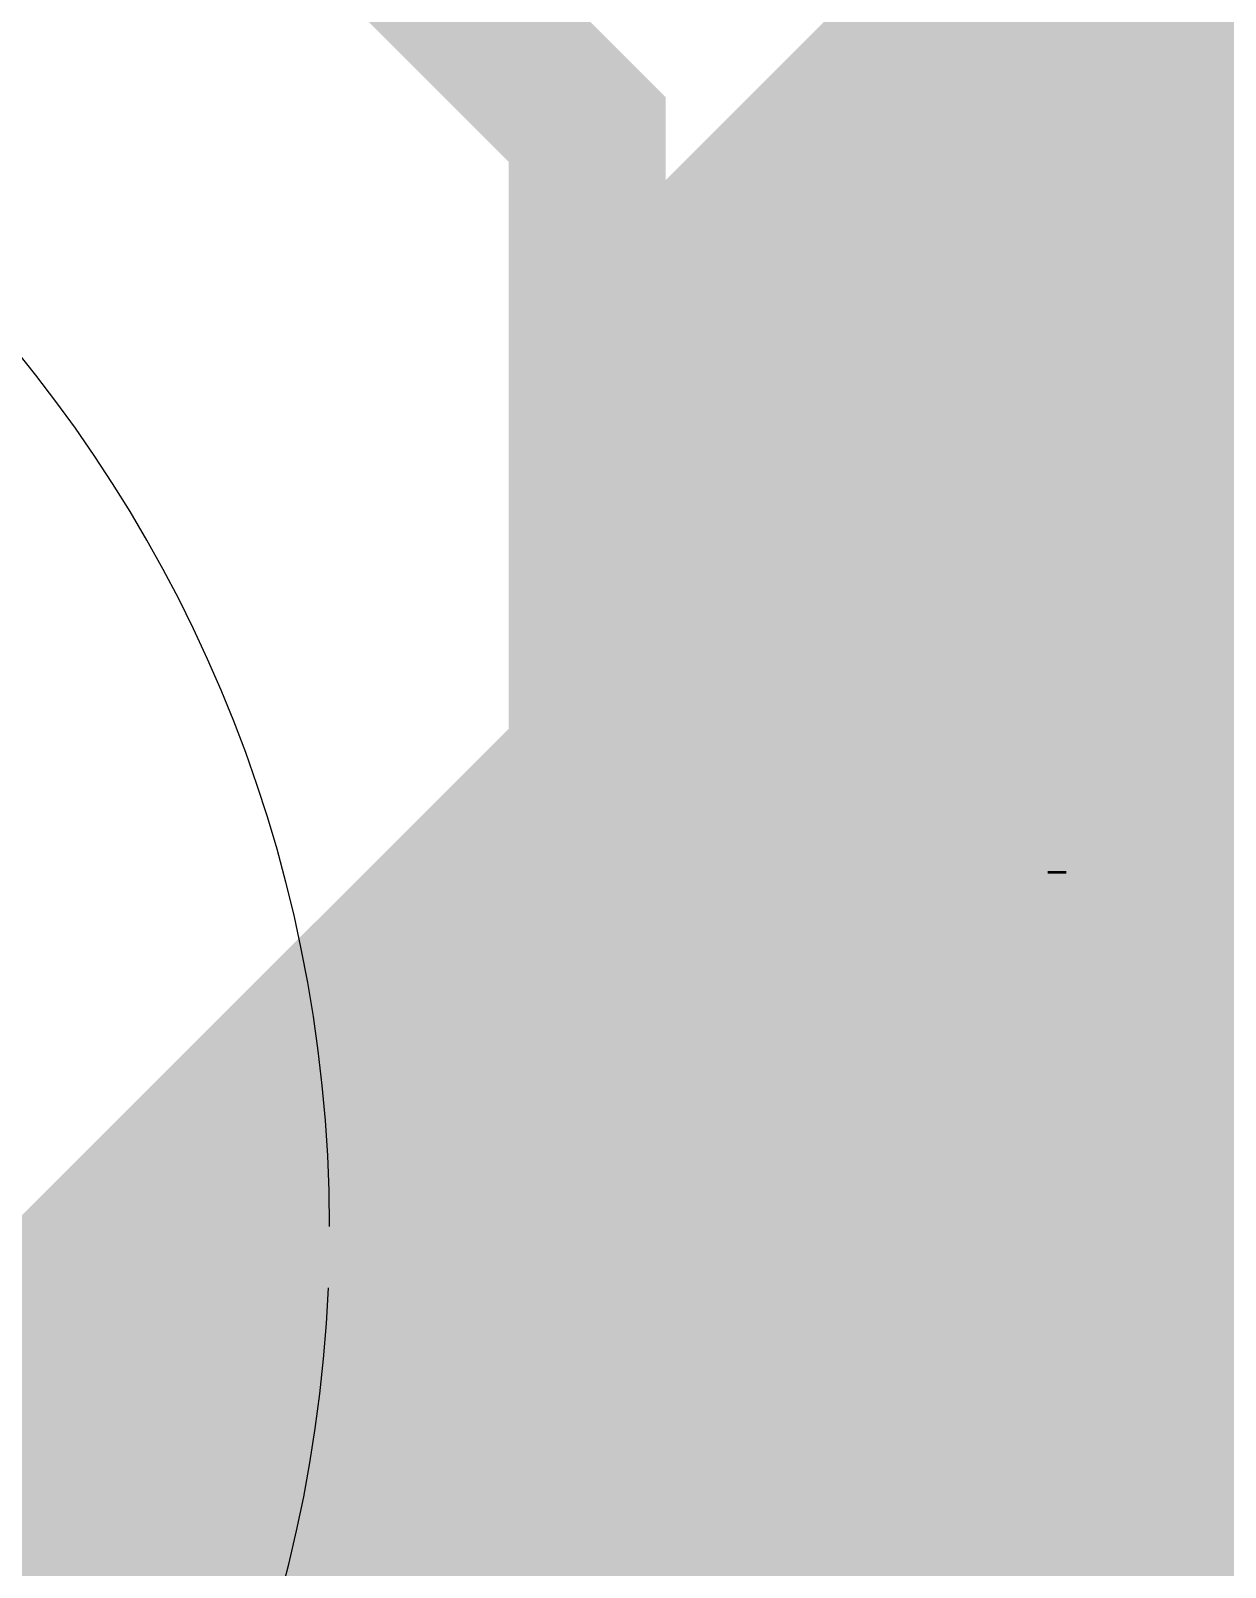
# Model space of a CAD drawing. Header units: millimetres. Extents: x 0 to 136, y 0 to 68.
# Drawn here: x 45.454 to 47.389, y 36.405 to 38.895 of the extents above; entities that cross this region are included whole.
import ezdxf

# ---------------------------------------------------------------- set-up
doc = ezdxf.new("R2010")
doc.units = ezdxf.units.MM
for name, color, linetype, true_color in [('Inner1', 7, 'Continuous', 0x999966), ('Inner2', 7, 'Continuous', 0x008000), ('TopLayer', 7, 'Continuous', 0xff0000), ('TopSilkLayer', 7, 'Continuous', 0xffcc00)]:
    doc.layers.add(name, color=color, linetype=linetype, true_color=true_color)

msp = doc.modelspace()

# ---------------------------------------------------------------- hatches: boundary and pattern name
at = {"layer": 'TopSilkLayer'}
for points in [[(46.5295, 38.2263), (47.1353, 38.2263), (47.1353, 38.2301), (46.5295, 38.2301)], [(46.5371, 38.2301), (47.1126, 38.2301), (47.1126, 38.2339), (46.5371, 38.2339)], [(46.5488, 38.2339), (47.086, 38.2339), (47.086, 38.2377), (46.5488, 38.2377)], [(46.5793, 38.2377), (46.88, 38.2377), (46.88, 38.2415), (46.5793, 38.2415)], [(46.5031, 38.2034), (47.2153, 38.2034), (47.2153, 38.2072), (46.5031, 38.2072)], [(46.5069, 38.211), (47.1927, 38.211), (47.1927, 38.2148), (46.5069, 38.2148)], [(46.5069, 38.2072), (47.2039, 38.2072), (47.2039, 38.211), (46.5069, 38.211)], [(46.5107, 38.2148), (47.181, 38.2148), (47.181, 38.2186), (46.5107, 38.2186)], [(46.5181, 38.2186), (47.1657, 38.2186), (47.1657, 38.2227), (46.5181, 38.2227)], [(46.5219, 38.2227), (47.1508, 38.2227), (47.1508, 38.2263), (46.5219, 38.2263)], [(46.4876, 38.1767), (47.2765, 38.1767), (47.2765, 38.1805), (46.4876, 38.1805)], [(46.4914, 38.1881), (47.2534, 38.1881), (47.2534, 38.192), (46.4914, 38.192)], [(46.4914, 38.1846), (47.261, 38.1846), (47.261, 38.1881), (46.4914, 38.1881)], [(46.4914, 38.1805), (47.2689, 38.1805), (47.2689, 38.1846), (46.4914, 38.1846)], [(46.4952, 38.192), (47.2458, 38.192), (47.2458, 38.1958), (46.4952, 38.1958)], [(46.499, 38.1996), (47.227, 38.1996), (47.227, 38.2034), (46.499, 38.2034)], [(46.499, 38.1958), (47.2346, 38.1958), (47.2346, 38.1996), (46.499, 38.1996)], [(46.4838, 38.1691), (47.2877, 38.1691), (47.2877, 38.1729), (46.4838, 38.1729)], [(46.4838, 38.1653), (47.2953, 38.1653), (47.2953, 38.1691), (46.4838, 38.1691)], [(46.4838, 38.1615), (47.2991, 38.1615), (47.2991, 38.1653), (46.4838, 38.1653)], [(46.4838, 38.1577), (47.307, 38.1577), (47.307, 38.1615), (46.4838, 38.1615)], [(46.4838, 38.1538), (47.3108, 38.1538), (47.3108, 38.1577), (46.4838, 38.1577)], [(46.4876, 38.1729), (47.2801, 38.1729), (47.2801, 38.1767), (46.4876, 38.1767)], [(46.4799, 38.1465), (47.3219, 38.1465), (47.3219, 38.1501), (46.4799, 38.1501)], [(46.4838, 38.1501), (47.3182, 38.1501), (47.3182, 38.1538), (46.4838, 38.1538)], [(46.4838, 38.1424), (47.3258, 38.1424), (47.3258, 38.1465), (46.4838, 38.1465)], [(46.4838, 38.1387), (47.3296, 38.1387), (47.3296, 38.1424), (46.4838, 38.1424)], [(46.4838, 38.1348), (47.3372, 38.1348), (47.3372, 38.1387), (46.4838, 38.1387)], [(46.4838, 38.131), (47.3413, 38.131), (47.3413, 38.1348), (46.4838, 38.1348)], [(46.4838, 38.1272), (47.3451, 38.1272), (47.3451, 38.131), (46.4838, 38.131)], [(46.4876, 38.1234), (47.3489, 38.1234), (47.3489, 38.1272), (46.4876, 38.1272)], [(46.4876, 38.1196), (47.3527, 38.1196), (47.3527, 38.1234), (46.4876, 38.1234)], [(46.4876, 38.1158), (47.3562, 38.1158), (47.3562, 38.1196), (46.4876, 38.1196)], [(46.4914, 38.112), (47.3601, 38.112), (47.3601, 38.1158), (46.4914, 38.1158)], [(46.4914, 38.1084), (47.3639, 38.1084), (47.3639, 38.112), (46.4914, 38.112)], [(46.4952, 38.1044), (47.3677, 38.1044), (47.3677, 38.1084), (46.4952, 38.1084)], [(46.4952, 38.1005), (47.3715, 38.1005), (47.3715, 38.1044), (46.4952, 38.1044)], [(46.499, 38.0967), (47.3753, 38.0967), (47.3753, 38.1005), (46.499, 38.1005)], [(46.5031, 38.0929), (47.3794, 38.0929), (47.3794, 38.0967), (46.5031, 38.0967)], [(46.5031, 38.0891), (47.3794, 38.0891), (47.3794, 38.0929), (46.5031, 38.0929)], [(46.5069, 38.0853), (47.3832, 38.0853), (47.3832, 38.0891), (46.5069, 38.0891)], [(46.5107, 38.0815), (47.387, 38.0815), (47.387, 38.0853), (46.5107, 38.0853)], [(46.5107, 38.0777), (47.3908, 38.0777), (47.3908, 38.0815), (46.5107, 38.0815)], [(46.5145, 38.0739), (47.3908, 38.0739), (47.3908, 38.0777), (46.5145, 38.0777)], [(46.5181, 38.0703), (47.3944, 38.0703), (47.3944, 38.0739), (46.5181, 38.0739)], [(46.5181, 38.0662), (47.3981, 38.0662), (47.3981, 38.0703), (46.5181, 38.0703)], [(46.5219, 38.0625), (47.402, 38.0625), (47.402, 38.0662), (46.5219, 38.0662)], [(46.5257, 38.0586), (47.402, 38.0586), (47.402, 38.0625), (46.5257, 38.0625)], [(46.5295, 38.0548), (47.4058, 38.0548), (47.4058, 38.0586), (46.5295, 38.0586)], [(46.5295, 38.051), (47.4096, 38.051), (47.4096, 38.0548), (46.5295, 38.0548)], [(46.5333, 38.0472), (47.4096, 38.0472), (47.4096, 38.051), (46.5333, 38.051)], [(46.5371, 38.0434), (47.4134, 38.0434), (47.4134, 38.0472), (46.5371, 38.0472)], [(46.5411, 38.0396), (47.4175, 38.0396), (47.4175, 38.0434), (46.5411, 38.0434)], [(46.5411, 38.0358), (47.4175, 38.0358), (47.4175, 38.0396), (46.5411, 38.0396)], [(46.545, 38.0322), (47.4213, 38.0322), (47.4213, 38.0358), (46.545, 38.0358)], [(46.5488, 38.0281), (47.4251, 38.0281), (47.4251, 38.0322), (46.5488, 38.0322)], [(46.5488, 38.0243), (47.4251, 38.0243), (47.4251, 38.0281), (46.5488, 38.0281)], [(46.5526, 38.0205), (47.4289, 38.0205), (47.4289, 38.0243), (46.5526, 38.0243)], [(46.5562, 38.0167), (47.6575, 38.0167), (47.6575, 38.0205), (46.5562, 38.0205)], [(46.5599, 38.0129), (47.6537, 38.0129), (47.6537, 38.0167), (46.5599, 38.0167)], [(46.5599, 38.0091), (47.6537, 38.0091), (47.6537, 38.0129), (46.5599, 38.0129)], [(46.5638, 38.0053), (47.6499, 38.0053), (47.6499, 38.0091), (46.5638, 38.0091)], [(46.5676, 38.0015), (47.6499, 38.0015), (47.6499, 38.0053), (46.5676, 38.0053)], [(46.5714, 37.9976), (47.6461, 37.9976), (47.6461, 38.0015), (46.5714, 38.0015)], [(46.5714, 37.9941), (47.6461, 37.9941), (47.6461, 37.9976), (46.5714, 37.9976)], [(46.5752, 37.99), (47.642, 37.99), (47.642, 37.9941), (46.5752, 37.9941)], [(46.5793, 37.9862), (47.642, 37.9862), (47.642, 37.99), (46.5793, 37.99)], [(46.5831, 37.9824), (47.642, 37.9824), (47.642, 37.9862), (46.5831, 37.9862)], [(46.5831, 37.9786), (47.6382, 37.9786), (47.6382, 37.9824), (46.5831, 37.9824)], [(46.5869, 37.9748), (47.6382, 37.9748), (47.6382, 37.9786), (46.5869, 37.9786)], [(46.5907, 37.971), (47.6344, 37.971), (47.6344, 37.9748), (46.5907, 37.9748)], [(46.5907, 37.9672), (47.6344, 37.9672), (47.6344, 37.971), (46.5907, 37.971)], [(46.5942, 37.9633), (47.6344, 37.9633), (47.6344, 37.9672), (46.5942, 37.9672)], [(46.5981, 37.9596), (47.6306, 37.9596), (47.6306, 37.9633), (46.5981, 37.9633)], [(46.6019, 37.956), (47.6306, 37.956), (47.6306, 37.9596), (46.6019, 37.9596)], [(46.6019, 37.9519), (47.6306, 37.9519), (47.6306, 37.956), (46.6019, 37.956)], [(46.6057, 37.9482), (47.6306, 37.9482), (47.6306, 37.9519), (46.6057, 37.9519)], [(46.6095, 37.9443), (47.6268, 37.9443), (47.6268, 37.9482), (46.6095, 37.9482)], [(46.6133, 37.9405), (47.6268, 37.9405), (47.6268, 37.9443), (46.6133, 37.9443)], [(46.6133, 37.9367), (47.6268, 37.9367), (47.6268, 37.9405), (46.6133, 37.9405)], [(46.6174, 37.9329), (47.6268, 37.9329), (47.6268, 37.9367), (46.6174, 37.9367)], [(46.6212, 37.9291), (47.6229, 37.9291), (47.6229, 37.9329), (46.6212, 37.9329)], [(46.625, 37.9253), (47.6229, 37.9253), (47.6229, 37.9291), (46.625, 37.9291)], [(46.625, 37.9215), (47.6229, 37.9215), (47.6229, 37.9253), (46.625, 37.9253)], [(46.6288, 37.9179), (47.6229, 37.9179), (47.6229, 37.9215), (46.6288, 37.9215)], [(46.6324, 37.9139), (47.6229, 37.9139), (47.6229, 37.9179), (46.6324, 37.9179)], [(46.6324, 37.91), (47.6194, 37.91), (47.6194, 37.9139), (46.6324, 37.9139)], [(46.6361, 37.9062), (47.6194, 37.9062), (47.6194, 37.91), (46.6361, 37.91)], [(46.64, 37.9024), (47.6194, 37.9024), (47.6194, 37.9062), (46.64, 37.9062)], [(46.6438, 37.8986), (47.6194, 37.8986), (47.6194, 37.9024), (46.6438, 37.9024)], [(46.6438, 37.8948), (47.6194, 37.8948), (47.6194, 37.8986), (46.6438, 37.8986)], [(46.6476, 37.891), (47.6194, 37.891), (47.6194, 37.8948), (46.6476, 37.8948)], [(46.6514, 37.8872), (47.6194, 37.8872), (47.6194, 37.891), (46.6514, 37.891)], [(46.6555, 37.8834), (47.6156, 37.8834), (47.6156, 37.8872), (46.6555, 37.8872)], [(46.6555, 37.8798), (47.6156, 37.8798), (47.6156, 37.8834), (46.6555, 37.8834)], [(46.6593, 37.8757), (47.6156, 37.8757), (47.6156, 37.8798), (46.6593, 37.8798)], [(46.6631, 37.872), (47.6156, 37.872), (47.6156, 37.8757), (46.6631, 37.8757)], [(46.6669, 37.8681), (47.6156, 37.8681), (47.6156, 37.872), (46.6669, 37.872)], [(46.6669, 37.8643), (47.6156, 37.8643), (47.6156, 37.8681), (46.6669, 37.8681)], [(46.6704, 37.8605), (47.6156, 37.8605), (47.6156, 37.8643), (46.6704, 37.8643)], [(46.6743, 37.8567), (47.6156, 37.8567), (47.6156, 37.8605), (46.6743, 37.8605)], [(46.6781, 37.8529), (47.6156, 37.8529), (47.6156, 37.8567), (46.6781, 37.8567)], [(46.6781, 37.8491), (47.6156, 37.8491), (47.6156, 37.8529), (46.6781, 37.8529)], [(46.6819, 37.8453), (47.6156, 37.8453), (47.6156, 37.8491), (46.6819, 37.8491)], [(46.6857, 37.8417), (47.6156, 37.8417), (47.6156, 37.8453), (46.6857, 37.8453)], [(46.6857, 37.8376), (47.6156, 37.8376), (47.6156, 37.8417), (46.6857, 37.8417)], [(46.6895, 37.8338), (47.261, 37.8338), (47.261, 37.8376), (46.6895, 37.8376)], [(46.6936, 37.83), (47.2458, 37.83), (47.2458, 37.8338), (46.6936, 37.8338)], [(47.3031, 37.8338), (47.6156, 37.8338), (47.6156, 37.8376), (47.3031, 37.8376)], [(47.3258, 37.83), (47.6156, 37.83), (47.6156, 37.8338), (47.3258, 37.8338)], [(46.6974, 37.8262), (47.2384, 37.8262), (47.2384, 37.83), (46.6974, 37.83)], [(46.6974, 37.8224), (47.2346, 37.8224), (47.2346, 37.8262), (46.6974, 37.8262)], [(46.7012, 37.8186), (47.2308, 37.8186), (47.2308, 37.8224), (46.7012, 37.8224)], [(46.705, 37.8148), (47.2308, 37.8148), (47.2308, 37.8186), (46.705, 37.8186)], [(46.7086, 37.811), (47.227, 37.811), (47.227, 37.8148), (46.7086, 37.8148)], [(46.7086, 37.8071), (47.227, 37.8071), (47.227, 37.811), (46.7086, 37.811)], [(46.7124, 37.8036), (47.227, 37.8036), (47.227, 37.8071), (46.7124, 37.8071)], [(47.3413, 37.8262), (47.6156, 37.8262), (47.6156, 37.83), (47.3413, 37.83)], [(47.3527, 37.8224), (47.6156, 37.8224), (47.6156, 37.8262), (47.3527, 37.8262)], [(47.3639, 37.8186), (47.6156, 37.8186), (47.6156, 37.8224), (47.3639, 37.8224)], [(47.3753, 37.8148), (47.6156, 37.8148), (47.6156, 37.8186), (47.3753, 37.8186)], [(47.3832, 37.811), (47.6156, 37.811), (47.6156, 37.8148), (47.3832, 37.8148)], [(46.7162, 37.7995), (47.227, 37.7995), (47.227, 37.8036), (46.7162, 37.8036)], [(46.72, 37.7957), (47.227, 37.7957), (47.227, 37.7995), (46.72, 37.7995)], [(46.72, 37.7919), (47.227, 37.7919), (47.227, 37.7957), (46.72, 37.7957)], [(46.7238, 37.7881), (47.227, 37.7881), (47.227, 37.7919), (46.7238, 37.7919)], [(46.7276, 37.7843), (47.227, 37.7843), (47.227, 37.7881), (46.7276, 37.7881)], [(46.7276, 37.7805), (47.2308, 37.7805), (47.2308, 37.7843), (46.7276, 37.7843)], [(46.7316, 37.7767), (47.2308, 37.7767), (47.2308, 37.7805), (46.7316, 37.7805)], [(46.7355, 37.7728), (47.2346, 37.7728), (47.2346, 37.7767), (46.7355, 37.7767)], [(46.7393, 37.7691), (47.2346, 37.7691), (47.2346, 37.7728), (46.7393, 37.7728)], [(46.7393, 37.7655), (47.2384, 37.7655), (47.2384, 37.7691), (46.7393, 37.7691)], [(46.7431, 37.7614), (47.2419, 37.7614), (47.2419, 37.7655), (46.7431, 37.7655)], [(46.7467, 37.7577), (47.2419, 37.7577), (47.2419, 37.7614), (46.7467, 37.7614)], [(46.7504, 37.7538), (47.2458, 37.7538), (47.2458, 37.7577), (46.7504, 37.7577)], [(46.7504, 37.75), (47.2496, 37.75), (47.2496, 37.7538), (46.7504, 37.7538)], [(46.7543, 37.7462), (47.2534, 37.7462), (47.2534, 37.75), (46.7543, 37.75)], [(46.7581, 37.7424), (47.2572, 37.7424), (47.2572, 37.7462), (46.7581, 37.7462)], [(46.7619, 37.7386), (47.261, 37.7386), (47.261, 37.7424), (46.7619, 37.7424)], [(46.7619, 37.7348), (47.2651, 37.7348), (47.2651, 37.7386), (46.7619, 37.7386)], [(46.7657, 37.731), (47.2689, 37.731), (47.2689, 37.7348), (46.7657, 37.7348)], [(46.7698, 37.7274), (47.2727, 37.7274), (47.2727, 37.731), (46.7698, 37.731)], [(46.7698, 37.7234), (47.2765, 37.7234), (47.2765, 37.7274), (46.7698, 37.7274)], [(46.7736, 37.7195), (47.2801, 37.7195), (47.2801, 37.7234), (46.7736, 37.7234)], [(46.7774, 37.7157), (47.2839, 37.7157), (47.2839, 37.7195), (46.7774, 37.7195)], [(46.7812, 37.7119), (47.2915, 37.7119), (47.2915, 37.7157), (46.7812, 37.7157)], [(46.7847, 37.7081), (47.2953, 37.7081), (47.2953, 37.7119), (46.7847, 37.7119)], [(46.7847, 37.7043), (47.3031, 37.7043), (47.3031, 37.7081), (46.7847, 37.7081)], [(46.7886, 37.7005), (47.307, 37.7005), (47.307, 37.7043), (46.7886, 37.7043)], [(46.7924, 37.6967), (47.3146, 37.6967), (47.3146, 37.7005), (46.7924, 37.7005)], [(46.7962, 37.6929), (47.3182, 37.6929), (47.3182, 37.6967), (46.7962, 37.6967)], [(46.8, 37.6893), (47.3258, 37.6893), (47.3258, 37.6929), (46.8, 37.6929)], [(46.8038, 37.6852), (47.3296, 37.6852), (47.3296, 37.6893), (46.8038, 37.6893)], [(46.8079, 37.6815), (47.3372, 37.6815), (47.3372, 37.6852), (46.8079, 37.6852)], [(46.8117, 37.6776), (47.3451, 37.6776), (47.3451, 37.6815), (46.8117, 37.6815)], [(46.8155, 37.6738), (47.3527, 37.6738), (47.3527, 37.6776), (46.8155, 37.6776)], [(46.8193, 37.67), (47.3601, 37.67), (47.3601, 37.6738), (46.8193, 37.6738)], [(46.8193, 37.6662), (47.3677, 37.6662), (47.3677, 37.67), (46.8193, 37.67)], [(46.8229, 37.6624), (47.3794, 37.6624), (47.3794, 37.6662), (46.8229, 37.6662)], [(46.8266, 37.6586), (47.387, 37.6586), (47.387, 37.6624), (46.8266, 37.6624)], [(46.8343, 37.6548), (47.3981, 37.6548), (47.3981, 37.6586), (46.8343, 37.6586)], [(46.8381, 37.6512), (47.4058, 37.6512), (47.4058, 37.6548), (46.8381, 37.6548)], [(46.8419, 37.6471), (47.4213, 37.6471), (47.4213, 37.6512), (46.8419, 37.6512)], [(46.846, 37.6433), (47.4363, 37.6433), (47.4363, 37.6471), (46.846, 37.6471)], [(46.8498, 37.6395), (47.4594, 37.6395), (47.4594, 37.6433), (46.8498, 37.6433)], [(46.8536, 37.6357), (47.7642, 37.6357), (47.7642, 37.6395), (46.8536, 37.6395)], [(46.8574, 37.6319), (47.7642, 37.6319), (47.7642, 37.6357), (46.8574, 37.6357)], [(46.8609, 37.6281), (47.7642, 37.6281), (47.7642, 37.6319), (46.8609, 37.6319)], [(46.8686, 37.6243), (47.7642, 37.6243), (47.7642, 37.6281), (46.8686, 37.6281)], [(46.8724, 37.6205), (47.7642, 37.6205), (47.7642, 37.6243), (46.8724, 37.6243)], [(46.8762, 37.6166), (47.7642, 37.6166), (47.7642, 37.6205), (46.8762, 37.6205)], [(46.88, 37.6131), (47.768, 37.6131), (47.768, 37.6166), (46.88, 37.6166)], [(46.8879, 37.609), (47.768, 37.609), (47.768, 37.6131), (46.8879, 37.6131)], [(46.8917, 37.6052), (47.7718, 37.6052), (47.7718, 37.609), (46.8917, 37.609)], [(46.8955, 37.6014), (47.7754, 37.6014), (47.7754, 37.6052), (46.8955, 37.6052)], [(46.9029, 37.5976), (47.783, 37.5976), (47.783, 37.6014), (46.9029, 37.6014)], [(46.9067, 37.5938), (47.7906, 37.5938), (47.7906, 37.5976), (46.9067, 37.5976)], [(46.9143, 37.59), (47.7985, 37.59), (47.7985, 37.5938), (46.9143, 37.5938)], [(46.9221, 37.5862), (47.8061, 37.5862), (47.8061, 37.59), (46.9221, 37.59)], [(46.926, 37.5823), (47.8211, 37.5823), (47.8211, 37.5862), (46.926, 37.5862)], [(46.9336, 37.5786), (47.848, 37.5786), (47.848, 37.5823), (46.9336, 37.5823)], [(46.9409, 37.575), (48.6824, 37.575), (48.6824, 37.5786), (46.9409, 37.5786)], [(46.9486, 37.5709), (48.6748, 37.5709), (48.6748, 37.575), (46.9486, 37.575)], [(46.9562, 37.5672), (48.6707, 37.5672), (48.6707, 37.5709), (46.9562, 37.5709)], [(46.9641, 37.5633), (48.6669, 37.5633), (48.6669, 37.5672), (46.9641, 37.5672)], [(46.9717, 37.5595), (48.6593, 37.5595), (48.6593, 37.5633), (46.9717, 37.5633)], [(46.9791, 37.5557), (48.6554, 37.5557), (48.6554, 37.5595), (46.9791, 37.5595)], [(46.9905, 37.5519), (48.6479, 37.5519), (48.6479, 37.5557), (46.9905, 37.5557)], [(47.0022, 37.5481), (48.6443, 37.5481), (48.6443, 37.5519), (47.0022, 37.5519)], [(47.0134, 37.5443), (48.6405, 37.5443), (48.6405, 37.5481), (47.0134, 37.5481)], [(47.0248, 37.5405), (48.6326, 37.5405), (48.6326, 37.5443), (47.0248, 37.5443)], [(47.0403, 37.5369), (48.6288, 37.5369), (48.6288, 37.5405), (47.0403, 37.5405)], [(47.0591, 37.5329), (48.6212, 37.5329), (48.6212, 37.5369), (47.0591, 37.5369)], [(47.101, 37.529), (47.1314, 37.529), (47.1314, 37.5329), (47.101, 37.5329)], [(47.181, 37.529), (48.6174, 37.529), (48.6174, 37.5329), (47.181, 37.5329)], [(47.1048, 37.5062), (47.467, 37.5062), (47.467, 37.51), (47.1048, 37.51)], [(47.1165, 37.51), (47.4744, 37.51), (47.4744, 37.5138), (47.1165, 37.5138)], [(47.1277, 37.5138), (47.482, 37.5138), (47.482, 37.5176), (47.1277, 37.5176)], [(47.1391, 37.5176), (47.4896, 37.5176), (47.4896, 37.5214), (47.1391, 37.5214)], [(47.1546, 37.5214), (47.5013, 37.5214), (47.5013, 37.5252), (47.1546, 37.5252)], [(47.1657, 37.5252), (47.5124, 37.5252), (47.5124, 37.529), (47.1657, 37.529)], [(47.0479, 37.4795), (47.4251, 37.4795), (47.4251, 37.4833), (47.0479, 37.4833)], [(47.0553, 37.4833), (47.4289, 37.4833), (47.4289, 37.4871), (47.0553, 37.4871)], [(47.0629, 37.4871), (47.4363, 37.4871), (47.4363, 37.491), (47.0629, 37.491)], [(47.0667, 37.491), (47.4401, 37.491), (47.4401, 37.4947), (47.0667, 37.4947)], [(47.0784, 37.4947), (47.4477, 37.4947), (47.4477, 37.4988), (47.0784, 37.4988)], [(47.086, 37.4988), (47.4515, 37.4988), (47.4515, 37.5024), (47.086, 37.5024)], [(47.0934, 37.5024), (47.4594, 37.5024), (47.4594, 37.5062), (47.0934, 37.5062)], [(47.0134, 37.4566), (47.3981, 37.4566), (47.3981, 37.4607), (47.0134, 37.4607)], [(47.0171, 37.4607), (47.402, 37.4607), (47.402, 37.4643), (47.0171, 37.4643)], [(47.0248, 37.4643), (47.4058, 37.4643), (47.4058, 37.4681), (47.0248, 37.4681)], [(47.0286, 37.4681), (47.4096, 37.4681), (47.4096, 37.4719), (47.0286, 37.4719)], [(47.0365, 37.4719), (47.4175, 37.4719), (47.4175, 37.4757), (47.0365, 37.4757)], [(47.0403, 37.4757), (47.4213, 37.4757), (47.4213, 37.4795), (47.0403, 37.4795)], [(46.9829, 37.43), (47.3715, 37.43), (47.3715, 37.4338), (46.9829, 37.4338)], [(46.9867, 37.4338), (47.3753, 37.4338), (47.3753, 37.4376), (46.9867, 37.4376)], [(46.9905, 37.4376), (47.3794, 37.4376), (47.3794, 37.4414), (46.9905, 37.4414)], [(46.9943, 37.4414), (47.3832, 37.4414), (47.3832, 37.4452), (46.9943, 37.4452)], [(46.9984, 37.4452), (47.387, 37.4452), (47.387, 37.449), (46.9984, 37.449)], [(47.006, 37.449), (47.3908, 37.449), (47.3908, 37.4528), (47.006, 37.4528)], [(47.0098, 37.4528), (47.3944, 37.4528), (47.3944, 37.4566), (47.0098, 37.4566)], [(46.9562, 37.4033), (47.3489, 37.4033), (47.3489, 37.4071), (46.9562, 37.4071)], [(46.9603, 37.4071), (47.3527, 37.4071), (47.3527, 37.4109), (46.9603, 37.4109)], [(46.9641, 37.4109), (47.3562, 37.4109), (47.3562, 37.4147), (46.9641, 37.4147)], [(46.9679, 37.4147), (47.3601, 37.4147), (47.3601, 37.4185), (46.9679, 37.4185)], [(46.9717, 37.4185), (47.3639, 37.4185), (47.3639, 37.4226), (46.9717, 37.4226)], [(46.9752, 37.4226), (47.3639, 37.4226), (47.3639, 37.4261), (46.9752, 37.4261)], [(46.9791, 37.4261), (47.3677, 37.4261), (47.3677, 37.43), (46.9791, 37.43)], [(46.9372, 37.3804), (47.3334, 37.3804), (47.3334, 37.3845), (46.9372, 37.3845)], [(46.9409, 37.3845), (47.3372, 37.3845), (47.3372, 37.3881), (46.9409, 37.3881)], [(46.9448, 37.3881), (47.3413, 37.3881), (47.3413, 37.3918), (46.9448, 37.3918)], [(46.9486, 37.3957), (47.3451, 37.3957), (47.3451, 37.3995), (46.9486, 37.3995)], [(46.9486, 37.3918), (47.3413, 37.3918), (47.3413, 37.3957), (46.9486, 37.3957)], [(46.9524, 37.3995), (47.3489, 37.3995), (47.3489, 37.4033), (46.9524, 37.4033)], [(46.9181, 37.3538), (47.3182, 37.3538), (47.3182, 37.3576), (46.9181, 37.3576)], [(46.9221, 37.3614), (47.3219, 37.3614), (47.3219, 37.3652), (46.9221, 37.3652)], [(46.9221, 37.3576), (47.3219, 37.3576), (47.3219, 37.3614), (46.9221, 37.3614)], [(46.926, 37.3652), (47.3258, 37.3652), (47.3258, 37.369), (46.926, 37.369)], [(46.9298, 37.369), (47.3258, 37.369), (47.3258, 37.3728), (46.9298, 37.3728)], [(46.9336, 37.3767), (47.3334, 37.3767), (47.3334, 37.3804), (46.9336, 37.3804)], [(46.9336, 37.3728), (47.3296, 37.3728), (47.3296, 37.3767), (46.9336, 37.3767)], [(46.9029, 37.3309), (47.3108, 37.3309), (47.3108, 37.3347), (46.9029, 37.3347)], [(46.9067, 37.3385), (47.3146, 37.3385), (47.3146, 37.3424), (46.9067, 37.3424)], [(46.9067, 37.3347), (47.3108, 37.3347), (47.3108, 37.3385), (46.9067, 37.3385)], [(46.9105, 37.3424), (47.3146, 37.3424), (47.3146, 37.3464), (46.9105, 37.3464)], [(46.9143, 37.35), (47.3182, 37.35), (47.3182, 37.3538), (46.9143, 37.3538)], [(46.9143, 37.3464), (47.3146, 37.3464), (47.3146, 37.35), (46.9143, 37.35)], [(46.8879, 37.3042), (47.307, 37.3042), (47.307, 37.3083), (46.8879, 37.3083)], [(46.8917, 37.3119), (47.307, 37.3119), (47.307, 37.3157), (46.8917, 37.3157)], [(46.8917, 37.3083), (47.307, 37.3083), (47.307, 37.3119), (46.8917, 37.3119)], [(46.8955, 37.3195), (47.307, 37.3195), (47.307, 37.3233), (46.8955, 37.3233)], [(46.8955, 37.3157), (47.307, 37.3157), (47.307, 37.3195), (46.8955, 37.3195)], [(46.8991, 37.3233), (47.307, 37.3233), (47.307, 37.3271), (46.8991, 37.3271)], [(46.9029, 37.3271), (47.3108, 37.3271), (47.3108, 37.3309), (46.9029, 37.3309)], [(46.8762, 37.2814), (47.3108, 37.2814), (47.3108, 37.2852), (46.8762, 37.2852)], [(46.88, 37.289), (47.307, 37.289), (47.307, 37.2928), (46.88, 37.2928)], [(46.88, 37.2852), (47.307, 37.2852), (47.307, 37.289), (46.88, 37.289)], [(46.8841, 37.2966), (47.307, 37.2966), (47.307, 37.3005), (46.8841, 37.3005)], [(46.8841, 37.2928), (47.307, 37.2928), (47.307, 37.2966), (46.8841, 37.2966)], [(46.8879, 37.3005), (47.307, 37.3005), (47.307, 37.3042), (46.8879, 37.3042)], [(46.8648, 37.2585), (47.7449, 37.2585), (47.7449, 37.2623), (46.8648, 37.2623)], [(46.8648, 37.2547), (47.7487, 37.2547), (47.7487, 37.2585), (46.8648, 37.2585)], [(46.8686, 37.2661), (47.3372, 37.2661), (47.3372, 37.2702), (46.8686, 37.2702)], [(46.8686, 37.2623), (47.7449, 37.2623), (47.7449, 37.2661), (46.8686, 37.2661)], [(46.8724, 37.2738), (47.3146, 37.2738), (47.3146, 37.2776), (46.8724, 37.2776)], [(46.8724, 37.2702), (47.3219, 37.2702), (47.3219, 37.2738), (46.8724, 37.2738)], [(46.8762, 37.2776), (47.3108, 37.2776), (47.3108, 37.2814), (46.8762, 37.2814)], [(47.3451, 37.2661), (47.7411, 37.2661), (47.7411, 37.2702), (47.3451, 37.2702)], [(47.3677, 37.2702), (47.7372, 37.2702), (47.7372, 37.2738), (47.3677, 37.2738)], [(47.3794, 37.2738), (47.7372, 37.2738), (47.7372, 37.2776), (47.3794, 37.2776)], [(47.387, 37.2776), (47.7337, 37.2776), (47.7337, 37.2814), (47.387, 37.2814)], [(46.8574, 37.2395), (47.7604, 37.2395), (47.7604, 37.2433), (46.8574, 37.2433)], [(46.8574, 37.2356), (47.7642, 37.2356), (47.7642, 37.2395), (46.8574, 37.2395)], [(46.8574, 37.2321), (47.768, 37.2321), (47.768, 37.2356), (46.8574, 37.2356)], [(46.8609, 37.2471), (47.7563, 37.2471), (47.7563, 37.2509), (46.8609, 37.2509)], [(46.8609, 37.2433), (47.7563, 37.2433), (47.7563, 37.2471), (46.8609, 37.2471)], [(46.8648, 37.2509), (47.7525, 37.2509), (47.7525, 37.2547), (46.8648, 37.2547)], [(46.846, 37.2052), (47.7985, 37.2052), (47.7985, 37.209), (46.846, 37.209)], [(46.8498, 37.2166), (47.783, 37.2166), (47.783, 37.2204), (46.8498, 37.2204)], [(46.8498, 37.2128), (47.7868, 37.2128), (47.7868, 37.2166), (46.8498, 37.2166)], [(46.8498, 37.209), (47.7906, 37.209), (47.7906, 37.2128), (46.8498, 37.2128)], [(46.8536, 37.228), (47.7718, 37.228), (47.7718, 37.2321), (46.8536, 37.2321)], [(46.8536, 37.2242), (47.7754, 37.2242), (47.7754, 37.228), (46.8536, 37.228)], [(46.8536, 37.2204), (47.7791, 37.2204), (47.7791, 37.2242), (46.8536, 37.2242)], [(46.8381, 37.1823), (48.2402, 37.1823), (48.2402, 37.1862), (46.8381, 37.1862)], [(46.8419, 37.194), (47.8134, 37.194), (47.8134, 37.1976), (46.8419, 37.1976)], [(46.8419, 37.1899), (47.8249, 37.1899), (47.8249, 37.194), (46.8419, 37.194)], [(46.8419, 37.1862), (48.2402, 37.1862), (48.2402, 37.1899), (46.8419, 37.1899)], [(46.846, 37.2013), (47.8023, 37.2013), (47.8023, 37.2052), (46.846, 37.2052)], [(46.846, 37.1976), (47.8099, 37.1976), (47.8099, 37.2013), (46.846, 37.2013)], [(46.8305, 37.1595), (48.2478, 37.1595), (48.2478, 37.1633), (46.8305, 37.1633)], [(46.8305, 37.1559), (48.2516, 37.1559), (48.2516, 37.1595), (46.8305, 37.1595)], [(46.8343, 37.1709), (48.244, 37.1709), (48.244, 37.1747), (46.8343, 37.1747)], [(46.8343, 37.1671), (48.2478, 37.1671), (48.2478, 37.1709), (46.8343, 37.1709)], [(46.8343, 37.1633), (48.2478, 37.1633), (48.2478, 37.1671), (46.8343, 37.1671)], [(46.8381, 37.1785), (48.244, 37.1785), (48.244, 37.1823), (46.8381, 37.1823)], [(46.8381, 37.1747), (48.244, 37.1747), (48.244, 37.1785), (46.8381, 37.1785)], [(46.8229, 37.1366), (47.5658, 37.1366), (47.5658, 37.1404), (46.8229, 37.1404)], [(46.8229, 37.1328), (47.5658, 37.1328), (47.5658, 37.1366), (46.8229, 37.1366)], [(46.8266, 37.148), (48.2516, 37.148), (48.2516, 37.1519), (46.8266, 37.1519)], [(46.8266, 37.1442), (48.2557, 37.1442), (48.2557, 37.148), (46.8266, 37.148)], [(46.8266, 37.1404), (48.2557, 37.1404), (48.2557, 37.1442), (46.8266, 37.1442)], [(46.8305, 37.1519), (48.2516, 37.1519), (48.2516, 37.1559), (46.8305, 37.1559)], [(46.8155, 37.1137), (47.562, 37.1137), (47.562, 37.1178), (46.8155, 37.1178)], [(46.8155, 37.11), (47.5582, 37.11), (47.5582, 37.1137), (46.8155, 37.1137)], [(46.8155, 37.1061), (47.5582, 37.1061), (47.5582, 37.11), (46.8155, 37.11)], [(46.8193, 37.1252), (47.5658, 37.1252), (47.5658, 37.129), (46.8193, 37.129)], [(46.8193, 37.1214), (47.562, 37.1214), (47.562, 37.1252), (46.8193, 37.1252)], [(46.8193, 37.1178), (47.562, 37.1178), (47.562, 37.1214), (46.8193, 37.1214)], [(46.8229, 37.129), (47.5658, 37.129), (47.5658, 37.1328), (46.8229, 37.1328)], [(46.8079, 37.0871), (47.5544, 37.0871), (47.5544, 37.0909), (46.8079, 37.0909)], [(46.8079, 37.0833), (47.5506, 37.0833), (47.5506, 37.0871), (46.8079, 37.0871)], [(46.8117, 37.1023), (47.5582, 37.1023), (47.5582, 37.1061), (46.8117, 37.1061)], [(46.8117, 37.0985), (47.5544, 37.0985), (47.5544, 37.1023), (46.8117, 37.1023)], [(46.8117, 37.0947), (47.5544, 37.0947), (47.5544, 37.0985), (46.8117, 37.0985)], [(46.8117, 37.0909), (47.5544, 37.0909), (47.5544, 37.0947), (46.8117, 37.0947)], [(46.8, 37.0642), (47.5467, 37.0642), (47.5467, 37.068), (46.8, 37.068)], [(46.8, 37.0604), (47.5432, 37.0604), (47.5432, 37.0642), (46.8, 37.0642)], [(46.8, 37.0566), (47.5432, 37.0566), (47.5432, 37.0604), (46.8, 37.0604)], [(46.8038, 37.0756), (47.5506, 37.0756), (47.5506, 37.0797), (46.8038, 37.0797)], [(46.8038, 37.0718), (47.5467, 37.0718), (47.5467, 37.0756), (46.8038, 37.0756)], [(46.8038, 37.068), (47.5467, 37.068), (47.5467, 37.0718), (46.8038, 37.0718)], [(46.8079, 37.0797), (47.5506, 37.0797), (47.5506, 37.0833), (46.8079, 37.0833)], [(46.7886, 37.0299), (47.5318, 37.0299), (47.5318, 37.0337), (46.7886, 37.0337)], [(46.7924, 37.0416), (47.5356, 37.0416), (47.5356, 37.0451), (46.7924, 37.0451)], [(46.7924, 37.0375), (47.5356, 37.0375), (47.5356, 37.0416), (46.7924, 37.0416)], [(46.7924, 37.0337), (47.5318, 37.0337), (47.5318, 37.0375), (46.7924, 37.0375)], [(46.7962, 37.0528), (47.5394, 37.0528), (47.5394, 37.0566), (46.7962, 37.0566)], [(46.7962, 37.049), (47.5394, 37.049), (47.5394, 37.0528), (46.7962, 37.0528)], [(46.7962, 37.0451), (47.5394, 37.0451), (47.5394, 37.049), (46.7962, 37.049)], [(46.7812, 37.0071), (47.5163, 37.0071), (47.5163, 37.0108), (46.7812, 37.0108)], [(46.7847, 37.0185), (47.5239, 37.0185), (47.5239, 37.0223), (46.7847, 37.0223)], [(46.7847, 37.0147), (47.5239, 37.0147), (47.5239, 37.0185), (46.7847, 37.0185)], [(46.7847, 37.0108), (47.5201, 37.0108), (47.5201, 37.0147), (46.7847, 37.0147)], [(46.7886, 37.0261), (47.5277, 37.0261), (47.5277, 37.0299), (46.7886, 37.0299)], [(46.7886, 37.0223), (47.5277, 37.0223), (47.5277, 37.0261), (46.7886, 37.0261)], [(46.7736, 36.9842), (47.5051, 36.9842), (47.5051, 36.988), (46.7736, 36.988)], [(46.7736, 36.9804), (47.5013, 36.9804), (47.5013, 36.9842), (46.7736, 36.9842)], [(46.7774, 36.9957), (47.5124, 36.9957), (47.5124, 36.9994), (46.7774, 36.9994)], [(46.7774, 36.9918), (47.5087, 36.9918), (47.5087, 36.9957), (46.7774, 36.9957)], [(46.7774, 36.988), (47.5051, 36.988), (47.5051, 36.9918), (46.7774, 36.9918)], [(46.7812, 37.0035), (47.5163, 37.0035), (47.5163, 37.0071), (46.7812, 37.0071)], [(46.7812, 36.9994), (47.5124, 36.9994), (47.5124, 37.0035), (46.7812, 37.0035)], [(46.7657, 36.9614), (47.4858, 36.9614), (47.4858, 36.9654), (46.7657, 36.9654)], [(46.7657, 36.9575), (47.482, 36.9575), (47.482, 36.9614), (46.7657, 36.9614)], [(46.7698, 36.9728), (47.4936, 36.9728), (47.4936, 36.9766), (46.7698, 36.9766)], [(46.7698, 36.969), (47.4936, 36.969), (47.4936, 36.9728), (46.7698, 36.9728)], [(46.7698, 36.9654), (47.4896, 36.9654), (47.4896, 36.969), (46.7698, 36.969)], [(46.7736, 36.9766), (47.4975, 36.9766), (47.4975, 36.9804), (46.7736, 36.9804)], [(46.7581, 36.9385), (47.4632, 36.9385), (47.4632, 36.9423), (46.7581, 36.9423)], [(46.7581, 36.9347), (47.4594, 36.9347), (47.4594, 36.9385), (46.7581, 36.9385)], [(46.7581, 36.9309), (47.4556, 36.9309), (47.4556, 36.9347), (46.7581, 36.9347)], [(46.7619, 36.9499), (47.4744, 36.9499), (47.4744, 36.9537), (46.7619, 36.9537)], [(46.7619, 36.9461), (47.4706, 36.9461), (47.4706, 36.9499), (46.7619, 36.9499)], [(46.7619, 36.9423), (47.467, 36.9423), (47.467, 36.9461), (46.7619, 36.9461)], [(46.7657, 36.9537), (47.4782, 36.9537), (47.4782, 36.9575), (46.7657, 36.9575)], [(46.7504, 36.9156), (47.4401, 36.9156), (47.4401, 36.9195), (46.7504, 36.9195)], [(46.7504, 36.9118), (47.4363, 36.9118), (47.4363, 36.9156), (46.7504, 36.9156)], [(46.7504, 36.908), (47.4324, 36.908), (47.4324, 36.9118), (46.7504, 36.9118)], [(46.7543, 36.9273), (47.4515, 36.9273), (47.4515, 36.9309), (46.7543, 36.9309)], [(46.7543, 36.9232), (47.4477, 36.9232), (47.4477, 36.9273), (46.7543, 36.9273)], [(46.7543, 36.9195), (47.4439, 36.9195), (47.4439, 36.9232), (46.7543, 36.9232)], [(46.7393, 36.8813), (47.3981, 36.8813), (47.3981, 36.8851), (46.7393, 36.8851)], [(46.7431, 36.8928), (47.4134, 36.8928), (47.4134, 36.8966), (46.7431, 36.8966)], [(46.7431, 36.8892), (47.4058, 36.8892), (47.4058, 36.8928), (46.7431, 36.8928)], [(46.7431, 36.8851), (47.402, 36.8851), (47.402, 36.8892), (46.7431, 36.8892)], [(46.7467, 36.9042), (47.4289, 36.9042), (47.4289, 36.908), (46.7467, 36.908)], [(46.7467, 36.9004), (47.4213, 36.9004), (47.4213, 36.9042), (46.7467, 36.9042)], [(46.7467, 36.8966), (47.4175, 36.8966), (47.4175, 36.9004), (46.7467, 36.9004)], [(46.7316, 36.8585), (47.3601, 36.8585), (47.3601, 36.8623), (46.7316, 36.8623)], [(46.7355, 36.8699), (47.3794, 36.8699), (47.3794, 36.8737), (46.7355, 36.8737)], [(46.7355, 36.8661), (47.3715, 36.8661), (47.3715, 36.8699), (46.7355, 36.8699)], [(46.7355, 36.8623), (47.3677, 36.8623), (47.3677, 36.8661), (46.7355, 36.8661)], [(46.7393, 36.8775), (47.3908, 36.8775), (47.3908, 36.8813), (46.7393, 36.8813)], [(46.7393, 36.8737), (47.387, 36.8737), (47.387, 36.8775), (46.7393, 36.8775)], [(46.7238, 36.8356), (47.3182, 36.8356), (47.3182, 36.8394), (46.7238, 36.8394)], [(46.7238, 36.8318), (47.307, 36.8318), (47.307, 36.8356), (46.7238, 36.8356)], [(46.7276, 36.847), (47.3413, 36.847), (47.3413, 36.8511), (46.7276, 36.8511)], [(46.7276, 36.8432), (47.3334, 36.8432), (47.3334, 36.847), (46.7276, 36.847)], [(46.7276, 36.8394), (47.3258, 36.8394), (47.3258, 36.8432), (46.7276, 36.8432)], [(46.7316, 36.8546), (47.3527, 36.8546), (47.3527, 36.8585), (46.7316, 36.8585)], [(46.7316, 36.8511), (47.3451, 36.8511), (47.3451, 36.8546), (46.7316, 36.8546)], [(46.7162, 36.8089), (47.2496, 36.8089), (47.2496, 36.813), (46.7162, 36.813)], [(46.72, 36.8242), (47.2915, 36.8242), (47.2915, 36.828), (46.72, 36.828)], [(46.72, 36.8203), (47.2801, 36.8203), (47.2801, 36.8242), (46.72, 36.8242)], [(46.72, 36.8166), (47.2727, 36.8166), (47.2727, 36.8203), (46.72, 36.8203)], [(46.72, 36.813), (47.261, 36.813), (47.261, 36.8166), (46.72, 36.8166)], [(46.7238, 36.828), (47.2991, 36.828), (47.2991, 36.8318), (46.7238, 36.8318)], [(46.7086, 36.7861), (47.181, 36.7861), (47.181, 36.7899), (46.7086, 36.7899)], [(46.7086, 36.7823), (47.1696, 36.7823), (47.1696, 36.7861), (46.7086, 36.7861)], [(46.7124, 36.7975), (47.2153, 36.7975), (47.2153, 36.8013), (46.7124, 36.8013)], [(46.7124, 36.7937), (47.2039, 36.7937), (47.2039, 36.7975), (46.7124, 36.7975)], [(46.7124, 36.7899), (47.1927, 36.7899), (47.1927, 36.7937), (46.7124, 36.7937)], [(46.7162, 36.8052), (47.2384, 36.8052), (47.2384, 36.8089), (46.7162, 36.8089)], [(46.7162, 36.8013), (47.227, 36.8013), (47.227, 36.8052), (46.7162, 36.8052)], [(46.705, 36.767), (47.1203, 36.767), (47.1203, 36.7709), (46.705, 36.7709)], [(46.705, 36.7632), (47.1086, 36.7632), (47.1086, 36.767), (46.705, 36.767)], [(46.705, 36.7594), (47.0972, 36.7594), (47.0972, 36.7632), (46.705, 36.7632)], [(46.7086, 36.7785), (47.1546, 36.7785), (47.1546, 36.7823), (46.7086, 36.7823)], [(46.7086, 36.7749), (47.1429, 36.7749), (47.1429, 36.7785), (46.7086, 36.7785)], [(46.7086, 36.7709), (47.1314, 36.7709), (47.1314, 36.7749), (46.7086, 36.7749)], [(46.705, 36.7556), (47.086, 36.7556), (47.086, 36.7594), (46.705, 36.7594)], [(46.705, 36.7518), (47.0746, 36.7518), (47.0746, 36.7556), (46.705, 36.7556)], [(46.705, 36.748), (47.0629, 36.748), (47.0629, 36.7518), (46.705, 36.7518)], [(46.705, 36.7442), (47.0514, 36.7442), (47.0514, 36.748), (46.705, 36.748)], [(46.705, 36.7404), (47.0403, 36.7404), (47.0403, 36.7442), (46.705, 36.7442)], [(46.705, 36.7368), (47.0286, 36.7368), (47.0286, 36.7404), (46.705, 36.7404)], [(46.7086, 36.7327), (47.0171, 36.7327), (47.0171, 36.7368), (46.7086, 36.7368)], [(46.7086, 36.729), (47.006, 36.729), (47.006, 36.7327), (46.7086, 36.7327)], [(46.7086, 36.7251), (46.9943, 36.7251), (46.9943, 36.729), (46.7086, 36.729)], [(46.7086, 36.7213), (46.9829, 36.7213), (46.9829, 36.7251), (46.7086, 36.7251)], [(46.7124, 36.7175), (46.9717, 36.7175), (46.9717, 36.7213), (46.7124, 36.7213)], [(46.7124, 36.7137), (46.9603, 36.7137), (46.9603, 36.7175), (46.7124, 36.7175)], [(46.7162, 36.7099), (46.9486, 36.7099), (46.9486, 36.7137), (46.7162, 36.7137)], [(46.72, 36.7061), (46.9372, 36.7061), (46.9372, 36.7099), (46.72, 36.7099)], [(46.72, 36.7023), (46.926, 36.7023), (46.926, 36.7061), (46.72, 36.7061)], [(46.7238, 36.6987), (46.9143, 36.6987), (46.9143, 36.7023), (46.7238, 36.7023)], [(46.7276, 36.6946), (46.9029, 36.6946), (46.9029, 36.6987), (46.7276, 36.6987)], [(46.7316, 36.6908), (46.8917, 36.6908), (46.8917, 36.6946), (46.7316, 36.6946)], [(46.7355, 36.687), (46.88, 36.687), (46.88, 36.6908), (46.7355, 36.6908)], [(46.7393, 36.6832), (46.8686, 36.6832), (46.8686, 36.687), (46.7393, 36.687)], [(46.7467, 36.6794), (46.8574, 36.6794), (46.8574, 36.6832), (46.7467, 36.6832)], [(46.7504, 36.6756), (46.846, 36.6756), (46.846, 36.6794), (46.7504, 36.6794)], [(46.7581, 36.6718), (46.8305, 36.6718), (46.8305, 36.6756), (46.7581, 36.6756)], [(46.7698, 36.668), (46.8155, 36.668), (46.8155, 36.6718), (46.7698, 36.6718)]]:
    msp.add_hatch(color=256, dxfattribs=at).paths.add_polyline_path(points)

# ---------------------------------------------------------------- linework, layer by layer
at = {"layer": 'Inner1', "const_width": 1.5}
msp.add_lwpolyline([(51.4351, 42.5451), (51.4351, 41.9101), (42.5451, 33.0201)], dxfattribs=at)
at = {"layer": 'Inner2', "const_width": 0.254}
msp.add_lwpolyline([(56.5151, 55.2451), (55.8801, 55.2451), (45.0851, 44.4501), (45.0851, 40.0051), (46.3551, 38.7351), (46.3551, 21.59)], dxfattribs=at)
at = {"layer": 'TopLayer', "const_width": 1.5}
msp.add_lwpolyline([(53.9749, 42.545), (52.07, 40.64), (49.53, 40.64), (46.99, 38.1), (46.99, 34.9251), (42.5449, 30.4801)], dxfattribs=at)
at = {"layer": 'TopSilkLayer'}
msp.add_arc((43.688, 36.9529), 2.2499, 0.1052, 357.5625, dxfattribs=at)

doc.saveas('drawing.dxf')
